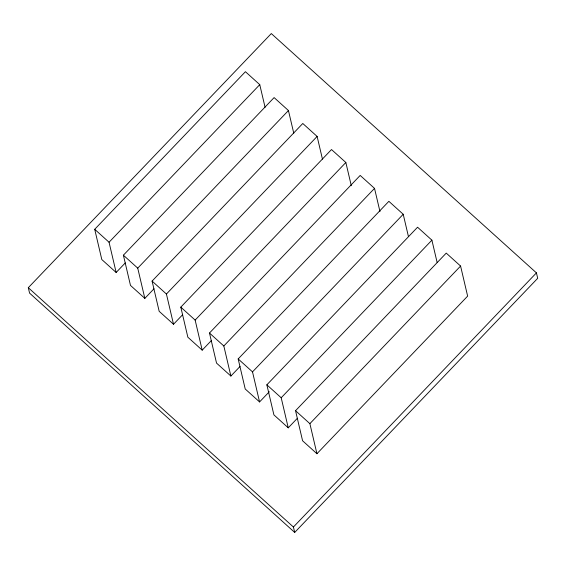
<?xml version="1.0" encoding="UTF-8"?>
<svg xmlns="http://www.w3.org/2000/svg" width="566" height="566" viewBox="0 0 566 566"><rect width="100%" height="100%" fill="white"/><g stroke="black" fill="none" stroke-linecap="round" stroke-linejoin="round"><path stroke-width="0.85" d="M28.3 287.698L271.305 33.564L536.427 272.883L537.7 278.302L294.695 532.436L29.573 293.117L28.3 287.698L293.421 527.017L294.695 532.436M125.298 262.907L116.143 272.479L101.802 259.532L94.713 229.301L245.418 71.698L259.759 84.645L265.079 107.321M116.143 272.479L109.054 242.248L259.759 84.645M153.98 288.801L144.832 298.367L130.484 285.42L123.395 255.195L274.1 97.593L288.441 110.54L293.761 133.208M144.832 298.367L137.736 268.142L288.441 110.54M182.662 314.689L173.514 324.261L159.173 311.314L152.084 281.09L302.782 123.487L317.123 136.434L322.443 159.103M173.514 324.261L166.425 294.03L317.123 136.434M211.351 340.583L202.196 350.156L187.855 337.209L180.802 307.14L331.506 149.544L345.847 162.492L351.288 185.683M202.196 350.156L195.143 320.087L345.847 162.492M240.034 366.478L230.878 376.043L216.537 363.103L209.484 333.034L360.188 175.432L374.529 188.379L379.97 211.571M230.878 376.043L223.832 345.982L374.529 188.379M269.324 391.729L259.568 401.938L245.22 388.991L238.173 358.929L388.87 201.326L403.218 214.273L408.454 236.609M259.568 401.938L252.514 371.876L403.218 214.273M297.398 418.26L288.25 427.832L273.909 414.885L266.855 384.823L417.559 227.221L431.9 240.168L437.136 262.497M288.25 427.832L281.196 397.764L431.9 240.168M295.537 410.711L446.241 253.108L460.583 266.055L467.636 296.124L316.932 453.727L302.591 440.78L295.537 410.711L309.878 423.658L316.932 453.727M309.878 423.658L460.583 266.055M293.421 527.017L536.427 272.883M94.713 229.301L109.054 242.248M123.395 255.195L137.736 268.142M152.084 281.09L166.425 294.03M180.802 307.14L195.143 320.087M209.484 333.034L223.832 345.982M238.173 358.929L252.514 371.876M266.855 384.823L281.196 397.764"/></g></svg>
